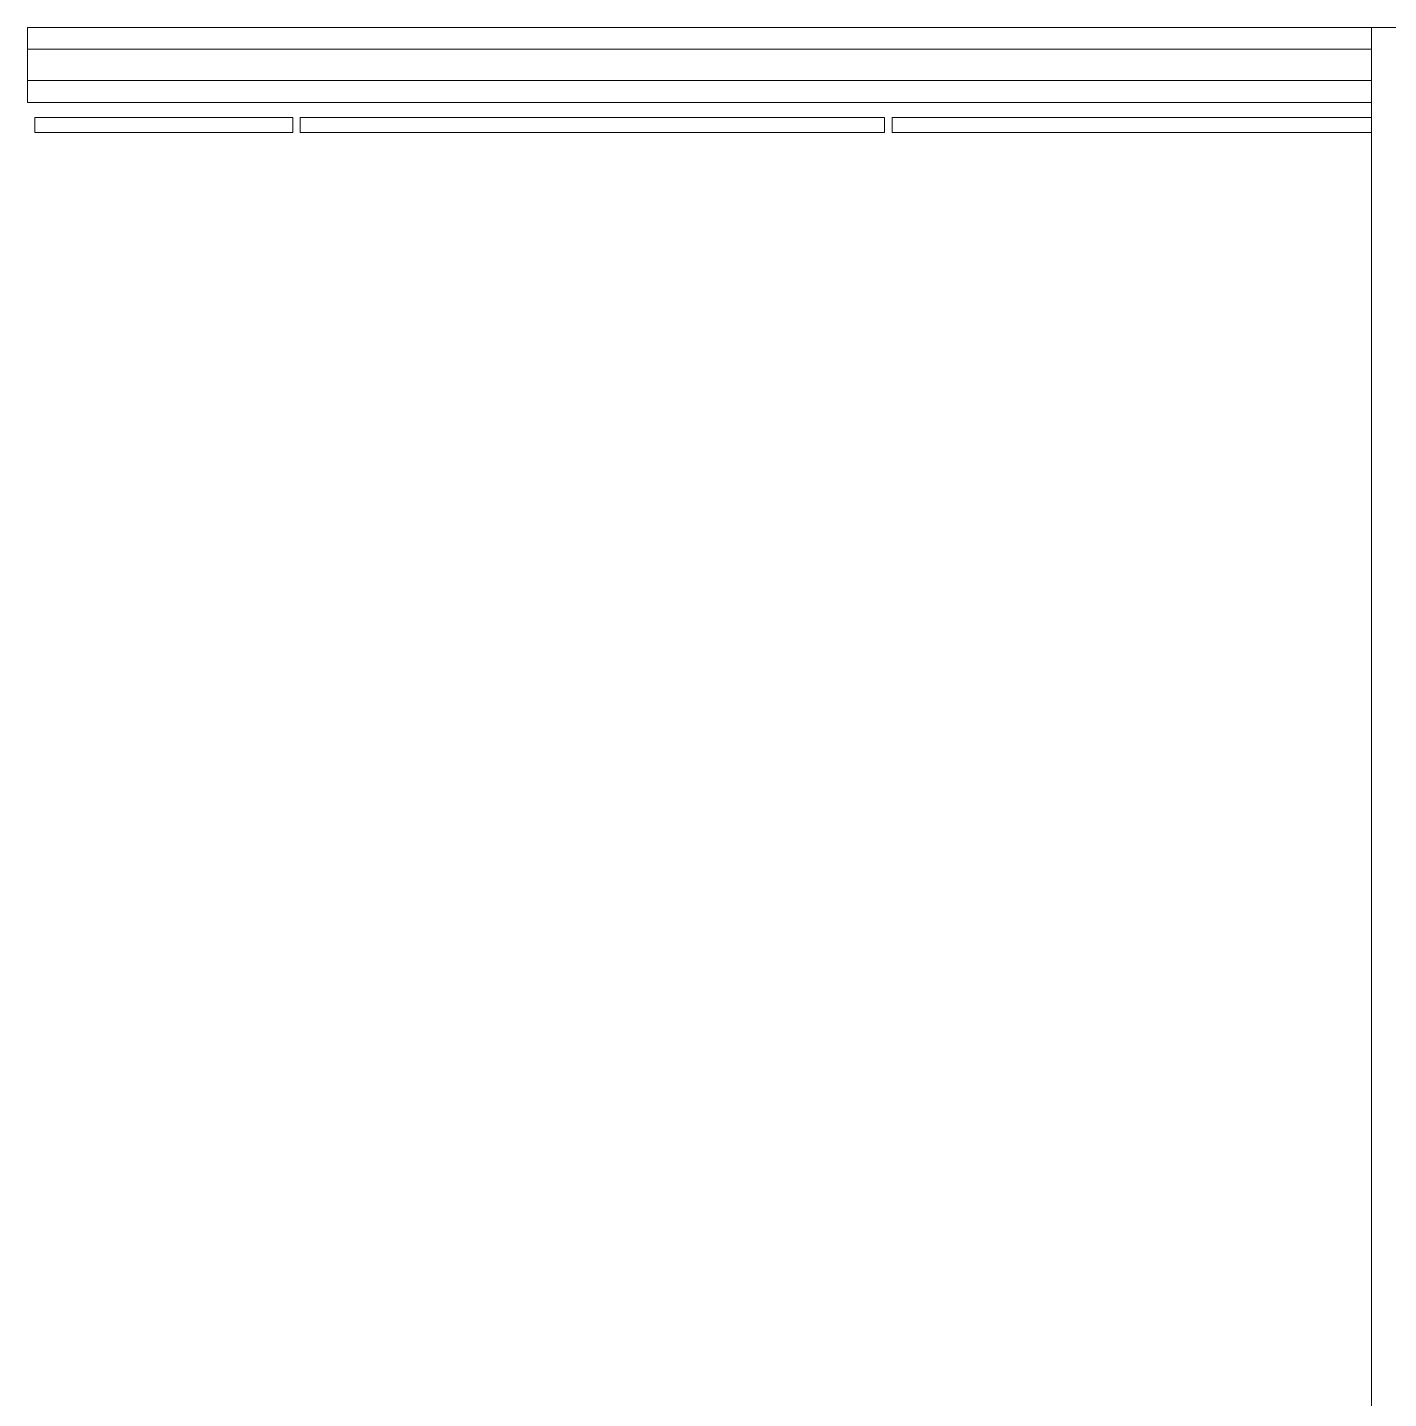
# Model space of a CAD drawing. Header units: millimetres. Extents: x 79795 to 317870, y -36033 to 97293.
# Drawn here: x 188089 to 189906, y 21745 to 23575 of the extents above; entities that cross this region are included whole.
import ezdxf

# ---------------------------------------------------------------- set-up
doc = ezdxf.new("R2010")
doc.units = ezdxf.units.MM
doc.header["$MEASUREMENT"] = 0
doc.layers.add('CSM-STL-XX-ZZ-M3-A-XXXX-00001_detached _19_04_21__rvt-1-Level 4$0$A-FLOR-HRAL', color=7, linetype='CONTINUOUS', lineweight=9)

msp = doc.modelspace()

# ---------------------------------------------------------------- linework, layer by layer
at = {"layer": 'CSM-STL-XX-ZZ-M3-A-XXXX-00001_detached _19_04_21__rvt-1-Level 4$0$A-FLOR-HRAL'}
for p, q in [((189883.3, 23574.8), (188089.2, 23574.8)), ((188089.2, 23574.8), (188089.2, 23545.8)), ((193758.8, 23574.8), (189883.3, 23574.8)), ((189883.3, 23574.8), (189883.3, 15539.8)), ((189883.3, 23545.8), (188089.2, 23545.8)), ((188089.2, 23503.8), (188089.2, 23545.8)), ((188089.2, 23503.8), (189883.3, 23503.8)), ((188089.2, 23503.8), (188089.2, 23474.8)), ((188089.2, 23474.8), (189883.3, 23474.8)), ((188099.2, 23454.8), (188099.2, 23434.8)), ((188443.3, 23454.8), (188099.2, 23454.8)), ((188443.3, 23434.8), (188443.3, 23454.8)), ((188453.3, 23454.8), (188453.3, 23434.8)), ((189233.3, 23454.8), (188453.3, 23454.8)), ((189233.3, 23434.8), (189233.3, 23454.8)), ((189883.3, 23454.8), (189243.3, 23454.8)), ((189243.3, 23454.8), (189243.3, 23434.8)), ((188099.2, 23434.8), (188443.3, 23434.8)), ((188453.3, 23434.8), (189233.3, 23434.8)), ((189243.3, 23434.8), (189883.3, 23434.8))]:
    msp.add_line(p, q, dxfattribs=at)

doc.saveas('drawing.dxf')
